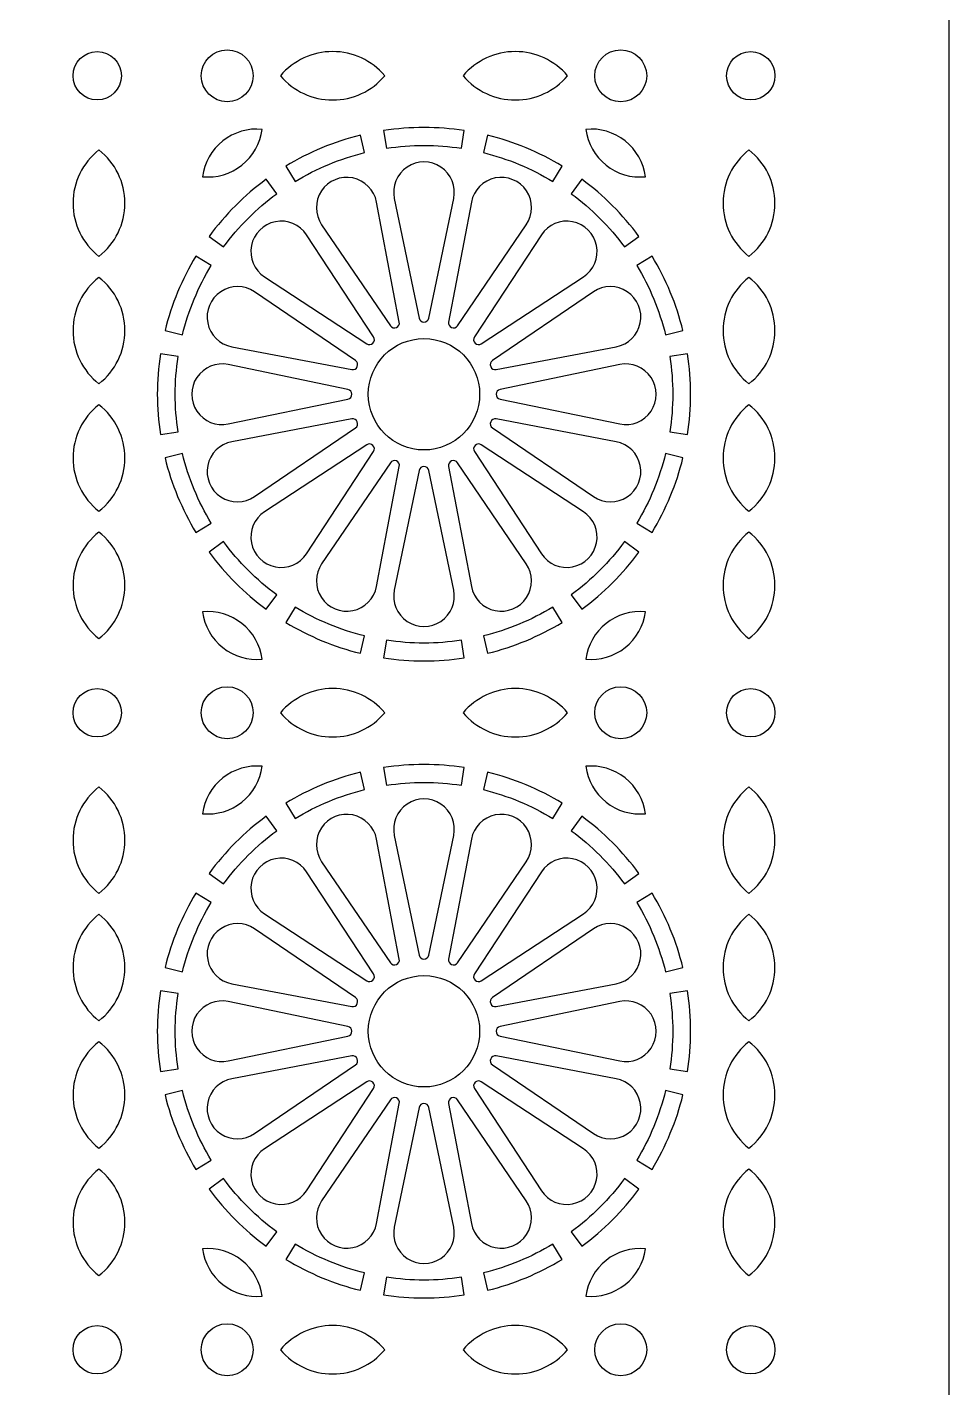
# Model space of a CAD drawing. Header units: millimetres. Extents: x 0 to 1400, y 170 to 1220.
# Drawn here: x 1224.4 to 1400.2, y 687.7 to 947 of the extents above; entities that cross this region are included whole.
import ezdxf

# ---------------------------------------------------------------- set-up
doc = ezdxf.new("R2010")
doc.units = ezdxf.units.MM
doc.layers.add('CUT', color=1, linetype='CONTINUOUS')

msp = doc.modelspace()

# ---------------------------------------------------------------- linework, layer by layer
at = {"layer": 'CUT'}
msp.add_lwpolyline([(0, 1220), (1400.15, 1220), (1400.15, 169.85), (0, 169.85)], close=True, dxfattribs=at)
for points in [[(1272.703, 937.782, 0.2205825), (1282.655, 933.167, 0.2205825), (1292.607, 937.782, 0.2205825), (1282.655, 942.397, 0.2205825)], [(1307.543, 937.782, 0.2205825), (1317.495, 933.167, 0.2205825), (1327.447, 937.782, 0.2205825), (1317.495, 942.397, 0.2205825)], [(1269.223, 927.572, 0.1947317), (1261.708, 925.356, 0.1947317), (1257.85, 918.537, 0.1947317), (1265.365, 920.753, 0.1947317)], [(1275.509, 917.641, -0.076018), (1288.756, 923.128), (1287.947, 926.445, 0.0760714), (1273.736, 920.559)], [(1292.906, 923.954, -0.0760182), (1307.244, 923.954), (1307.766, 927.327, 0.0760713), (1292.384, 927.327)], [(1311.394, 923.128, -0.076018), (1324.641, 917.641), (1326.414, 920.559, 0.0760714), (1312.203, 926.445)], [(1342.3, 918.537, 0.1947317), (1338.442, 925.356, 0.1947317), (1330.927, 927.572, 0.1947317), (1334.785, 920.753, 0.1947317)], [(1238.1, 903.349, 0.2308917), (1243.05, 913.496, 0.2308917), (1238.1, 923.644, 0.2308917), (1233.15, 913.496, 0.2308917)], [(1362.05, 903.349, 0.2308917), (1367, 913.496, 0.2308917), (1362.05, 923.644, 0.2308917), (1357.1, 913.496, 0.2308917)], [(1300.999, 891.587), (1305.739, 914.385, 1.229312), (1294.411, 914.385), (1299.151, 891.587, 0.8134629)], [(1295.372, 890.836), (1291.027, 913.713, 1.2293118), (1280.561, 909.377), (1293.665, 890.129, 0.8134636)], [(1306.485, 890.129), (1319.589, 909.377, 1.2293118), (1309.123, 913.713), (1304.778, 890.836, 0.8134636)], [(1261.852, 905.151, -0.0760181), (1271.991, 915.291), (1269.975, 918.045, 0.0760715), (1259.098, 907.168)], [(1328.159, 915.291, -0.0760181), (1338.298, 905.151), (1341.052, 907.168, 0.0760715), (1330.175, 918.045)], [(1290.461, 887.988), (1277.692, 907.461, 1.2293119), (1269.682, 899.451), (1289.155, 886.682, 0.8134633)], [(1310.995, 886.682), (1330.468, 899.451, 1.2293119), (1322.458, 907.461), (1309.689, 887.988, 0.8134633)], [(1254.015, 888.387, -0.076018), (1259.502, 901.634), (1256.584, 903.407, 0.0760714), (1250.698, 889.196)], [(1340.648, 901.634, -0.076018), (1346.135, 888.387), (1349.452, 889.196, 0.0760714), (1343.566, 903.407)], [(1238.1, 879.063, 0.2308917), (1243.05, 889.211, 0.2308917), (1238.1, 899.359, 0.2308917), (1233.15, 889.211, 0.2308917)], [(1287.014, 883.478), (1267.766, 896.582, 1.2293118), (1263.43, 886.116), (1286.307, 881.771, 0.8134636)], [(1313.843, 881.771), (1336.72, 886.116, 1.2293118), (1332.384, 896.582), (1313.136, 883.478, 0.8134636)], [(1362.05, 879.063, 0.2308917), (1367, 889.211, 0.2308917), (1362.05, 899.359, 0.2308917), (1357.1, 889.211, 0.2308917)], [(1253.189, 869.898, -0.0760181), (1253.189, 884.237), (1249.815, 884.759, 0.0760715), (1249.815, 869.377)], [(1346.961, 884.237, -0.0760181), (1346.961, 869.898), (1350.335, 869.377, 0.0760715), (1350.335, 884.759)], [(1285.556, 877.992), (1262.757, 882.732, 1.2293119), (1262.757, 871.403), (1285.556, 876.144, 0.8134633)], [(1314.594, 876.144), (1337.393, 871.403, 1.2293119), (1337.393, 882.732), (1314.594, 877.992, 0.8134633)], [(1238.1, 854.777, 0.2308917), (1243.05, 864.925, 0.2308917), (1238.1, 875.073, 0.2308917), (1233.15, 864.925, 0.2308917)], [(1362.05, 854.777, 0.2308917), (1367, 864.925, 0.2308917), (1362.05, 875.073, 0.2308917), (1357.1, 864.925, 0.2308917)], [(1286.307, 872.364), (1263.43, 868.019, 1.2293118), (1267.766, 857.554), (1287.014, 870.658, 0.8134636)], [(1313.136, 870.658), (1332.384, 857.554, 1.2293118), (1336.72, 868.019), (1313.843, 872.364, 0.8134636)], [(1289.155, 867.454), (1269.682, 854.685, 1.2293119), (1277.692, 846.675), (1290.461, 866.148, 0.8134633)], [(1309.689, 866.148), (1322.458, 846.675, 1.2293119), (1330.468, 854.685), (1310.995, 867.454, 0.8134633)], [(1259.502, 852.501, -0.0760181), (1254.015, 865.749), (1250.698, 864.94, 0.0760714), (1256.584, 850.728)], [(1293.665, 864.007), (1280.561, 844.758, 1.2293119), (1291.027, 840.423), (1295.372, 863.3, 0.8134632)], [(1304.778, 863.3), (1309.123, 840.423, 1.2293119), (1319.589, 844.758), (1306.485, 864.007, 0.8134632)], [(1346.135, 865.749, -0.0760181), (1340.648, 852.501), (1343.566, 850.728, 0.0760714), (1349.452, 864.94)], [(1299.151, 862.549), (1294.411, 839.75, 1.229312), (1305.739, 839.75), (1300.999, 862.549, 0.8134626)], [(1238.1, 830.491, 0.2308917), (1243.05, 840.639, 0.2308917), (1238.1, 850.787, 0.2308917), (1233.15, 840.639, 0.2308917)], [(1362.05, 830.491, 0.2308917), (1367, 840.639, 0.2308917), (1362.05, 850.787, 0.2308917), (1357.1, 840.639, 0.2308917)], [(1271.991, 838.845, -0.0760181), (1261.852, 848.984), (1259.098, 846.967, 0.0760714), (1269.975, 836.09)], [(1338.298, 848.984, -0.0760181), (1328.159, 838.845), (1330.175, 836.09, 0.0760714), (1341.052, 846.967)], [(1257.85, 835.599, 0.1947317), (1261.708, 828.78, 0.1947317), (1269.223, 826.564, 0.1947317), (1265.365, 833.383, 0.1947317)], [(1288.756, 831.008, -0.076018), (1275.509, 836.495), (1273.736, 833.577, 0.0760714), (1287.947, 827.691)], [(1324.641, 836.495, -0.076018), (1311.394, 831.008), (1312.203, 827.691, 0.0760714), (1326.414, 833.577)], [(1330.927, 826.564, 0.1947317), (1338.442, 828.78, 0.1947317), (1342.3, 835.599, 0.1947317), (1334.785, 833.383, 0.1947317)], [(1307.244, 830.182, -0.0760181), (1292.906, 830.182), (1292.384, 826.808, 0.0760714), (1307.766, 826.808)], [(1272.703, 816.354, 0.2205825), (1282.655, 811.739, 0.2205825), (1292.607, 816.354, 0.2205825), (1282.655, 820.969, 0.2205825)], [(1307.543, 816.354, 0.2205825), (1317.495, 811.739, 0.2205825), (1327.447, 816.354, 0.2205825), (1317.495, 820.969, 0.2205825)], [(1269.223, 806.144, 0.1947318), (1261.708, 803.927, 0.1947318), (1257.85, 797.108, 0.1947316), (1265.365, 799.324, 0.1947317)], [(1275.509, 796.212, -0.076018), (1288.756, 801.7), (1287.947, 805.016, 0.0760714), (1273.736, 799.13)], [(1292.906, 802.525, -0.0760181), (1307.244, 802.525), (1307.766, 805.899, 0.0760714), (1292.384, 805.899)], [(1311.394, 801.7, -0.076018), (1324.641, 796.212), (1326.414, 799.13, 0.0760714), (1312.203, 805.016)], [(1342.3, 797.108, 0.1947318), (1338.442, 803.927, 0.1947318), (1330.927, 806.144, 0.1947317), (1334.785, 799.324, 0.1947316)], [(1238.1, 781.92, 0.2308917), (1243.05, 792.068, 0.2308917), (1238.1, 802.216, 0.2308917), (1233.15, 792.068, 0.2308917)], [(1362.05, 781.92, 0.2308917), (1367, 792.068, 0.2308917), (1362.05, 802.216, 0.2308917), (1357.1, 792.068, 0.2308917)], [(1300.999, 770.159), (1305.739, 792.957, 1.229312), (1294.411, 792.957), (1299.151, 770.159, 0.8134629)], [(1261.852, 783.723, -0.0760181), (1271.991, 793.862), (1269.975, 796.617, 0.0760714), (1259.098, 785.74)], [(1295.372, 769.407), (1291.027, 792.284, 1.2293119), (1280.561, 787.949), (1293.665, 768.7, 0.8134632)], [(1306.485, 768.7), (1319.589, 787.949, 1.2293119), (1309.123, 792.284), (1304.778, 769.407, 0.8134632)], [(1328.159, 793.862, -0.0760181), (1338.298, 783.723), (1341.052, 785.74, 0.0760714), (1330.175, 796.617)], [(1290.461, 766.559), (1277.692, 786.032, 1.2293119), (1269.682, 778.022), (1289.155, 765.253, 0.8134633)], [(1310.995, 765.253), (1330.468, 778.022, 1.2293119), (1322.458, 786.032), (1309.689, 766.559, 0.8134633)], [(1254.015, 766.958, -0.0760181), (1259.502, 780.206), (1256.584, 781.979, 0.0760714), (1250.698, 767.767)], [(1340.648, 780.206, -0.0760181), (1346.135, 766.958), (1349.452, 767.767, 0.0760714), (1343.566, 781.979)], [(1238.1, 757.634, 0.2308917), (1243.05, 767.782, 0.2308917), (1238.1, 777.93, 0.2308917), (1233.15, 767.782, 0.2308917)], [(1287.014, 762.049), (1267.766, 775.153, 1.2293118), (1263.43, 764.688), (1286.307, 760.343, 0.8134636)], [(1313.843, 760.343), (1336.72, 764.688, 1.2293118), (1332.384, 775.153), (1313.136, 762.049, 0.8134636)], [(1362.05, 757.634, 0.2308917), (1367, 767.782, 0.2308917), (1362.05, 777.93, 0.2308917), (1357.1, 767.782, 0.2308917)], [(1253.189, 748.47, -0.076018), (1253.189, 762.809), (1249.815, 763.33, 0.0760715), (1249.815, 747.949)], [(1346.961, 762.809, -0.076018), (1346.961, 748.47), (1350.335, 747.949, 0.0760715), (1350.335, 763.33)], [(1285.556, 756.563), (1262.757, 761.304, 1.2293119), (1262.757, 749.975), (1285.556, 754.715, 0.8134633)], [(1314.594, 754.715), (1337.393, 749.975, 1.2293119), (1337.393, 761.304), (1314.594, 756.563, 0.8134633)], [(1238.1, 733.349, 0.2308917), (1243.05, 743.496, 0.2308917), (1238.1, 753.644, 0.2308917), (1233.15, 743.496, 0.2308917)], [(1362.05, 733.349, 0.2308917), (1367, 743.496, 0.2308917), (1362.05, 753.644, 0.2308917), (1357.1, 743.496, 0.2308917)], [(1286.307, 750.936), (1263.43, 746.591, 1.2293118), (1267.766, 736.126), (1287.014, 749.23, 0.8134636)], [(1313.136, 749.23), (1332.384, 736.126, 1.2293118), (1336.72, 746.591), (1313.843, 750.936, 0.8134636)], [(1289.155, 746.025), (1269.682, 733.256, 1.2293119), (1277.692, 725.246), (1290.461, 744.719, 0.8134633)], [(1309.689, 744.719), (1322.458, 725.246, 1.2293119), (1330.468, 733.256), (1310.995, 746.025, 0.8134633)], [(1259.502, 731.073, -0.076018), (1254.015, 744.321), (1250.698, 743.511, 0.0760715), (1256.584, 729.3)], [(1293.665, 742.579), (1280.561, 723.33, 1.2293119), (1291.027, 718.995), (1295.372, 741.872, 0.8134632)], [(1299.151, 741.12), (1294.411, 718.322, 1.229312), (1305.739, 718.322), (1300.999, 741.12, 0.8134629)], [(1304.778, 741.872), (1309.123, 718.995, 1.2293119), (1319.589, 723.33), (1306.485, 742.579, 0.8134632)], [(1346.135, 744.321, -0.076018), (1340.648, 731.073), (1343.566, 729.3, 0.0760715), (1349.452, 743.511)], [(1238.1, 709.063, 0.2308917), (1243.05, 719.211, 0.2308917), (1238.1, 729.359, 0.2308917), (1233.15, 719.211, 0.2308917)], [(1362.05, 709.063, 0.2308917), (1367, 719.211, 0.2308917), (1362.05, 729.359, 0.2308917), (1357.1, 719.211, 0.2308917)], [(1271.991, 717.417, -0.0760181), (1261.852, 727.556), (1259.098, 725.539, 0.0760714), (1269.975, 714.662)], [(1338.298, 727.556, -0.0760181), (1328.159, 717.417), (1330.175, 714.662, 0.0760714), (1341.052, 725.539)], [(1257.85, 714.171, 0.1947317), (1261.708, 707.351, 0.1947316), (1269.223, 705.135, 0.1947318), (1265.365, 711.954, 0.1947318)], [(1288.756, 709.579, -0.076018), (1275.509, 715.066), (1273.736, 712.148, 0.0760714), (1287.947, 706.262)], [(1324.641, 715.066, -0.076018), (1311.394, 709.579), (1312.203, 706.262, 0.0760714), (1326.414, 712.148)], [(1330.927, 705.135, 0.1947316), (1338.442, 707.351, 0.1947317), (1342.3, 714.171, 0.1947318), (1334.785, 711.954, 0.1947318)], [(1307.244, 708.753, -0.0760182), (1292.906, 708.753), (1292.384, 705.38, 0.0760713), (1307.766, 705.38)], [(1272.703, 694.925, 0.2205825), (1282.655, 690.31, 0.2205825), (1292.607, 694.925, 0.2205825), (1282.655, 699.54, 0.2205825)], [(1307.543, 694.925, 0.2205825), (1317.495, 690.31, 0.2205825), (1327.447, 694.925, 0.2205825), (1317.495, 699.54, 0.2205825)]]:
    msp.add_lwpolyline(points, format="xyb", close=True, dxfattribs=at)
for centre, radius in [((1237.765, 937.782), 4.615), ((1262.555, 937.782), 4.95), ((1337.595, 937.782), 4.95), ((1362.385, 937.782), 4.615), ((1300.075, 877.068), 10.618), ((1237.765, 816.354), 4.615), ((1262.555, 816.354), 4.95), ((1337.595, 816.354), 4.95), ((1362.385, 816.354), 4.615), ((1300.075, 755.639), 10.618), ((1237.765, 694.925), 4.615), ((1262.555, 694.925), 4.95), ((1337.595, 694.925), 4.95), ((1362.385, 694.925), 4.615)]:
    msp.add_circle(centre, radius, dxfattribs=at)

doc.saveas('drawing.dxf')
